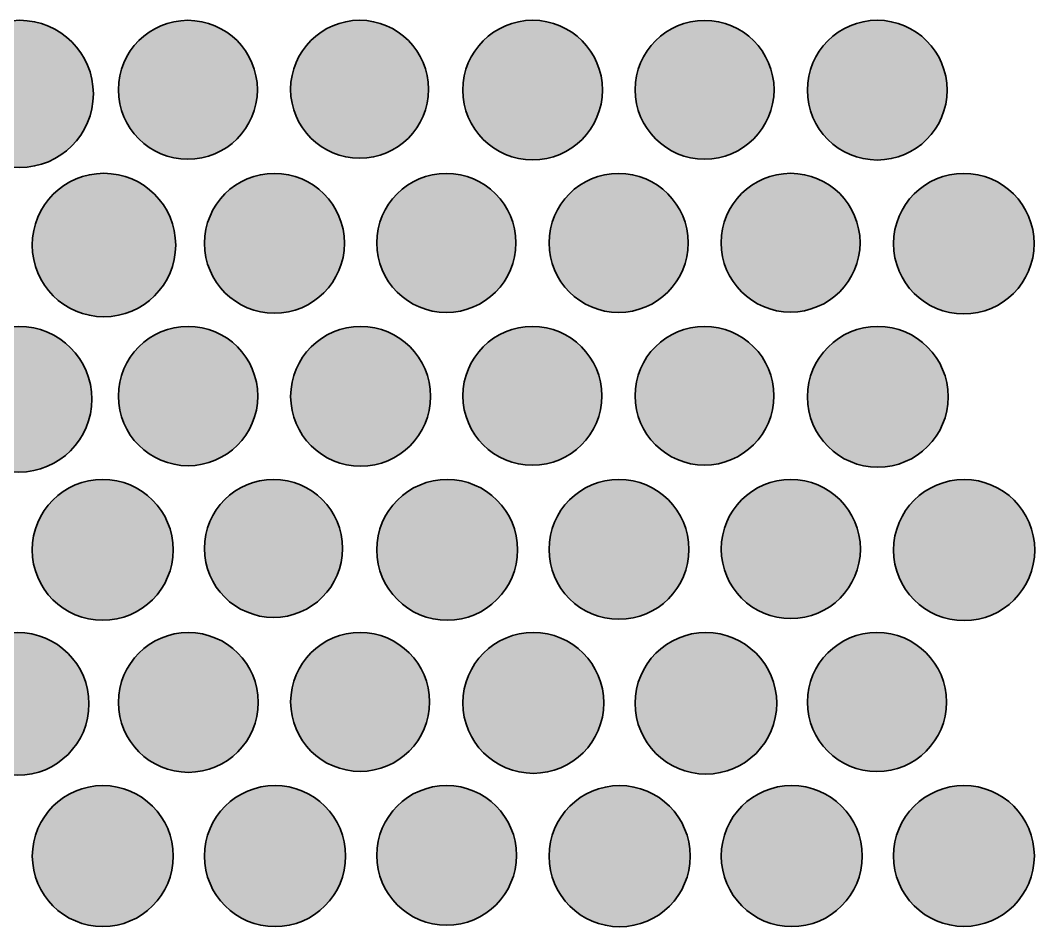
# Model space of a CAD drawing. Header units: inches. Extents: x 4.8 to 30.4, y 5.4 to 29.6.
# Drawn here: x 26.627 to 30.367, y 5.38 to 8.722 of the extents above; entities that cross this region are included whole.
import ezdxf

# ---------------------------------------------------------------- set-up
doc = ezdxf.new("R2010")
doc.units = ezdxf.units.IN
doc.header["$MEASUREMENT"] = 0
doc.layers.add('Layer 1', color=7, linetype='Continuous')

msp = doc.modelspace()

# ---------------------------------------------------------------- hatches: boundary and pattern name
at = {"layer": 'Layer 1'}
h = msp.add_hatch(color=7, dxfattribs=at)
h.dxf.hatch_style = 2
edge = h.paths.add_edge_path()
edge.add_spline(control_points=[(26.625, 8.7224), (26.7749, 8.7224), (26.8964, 8.6009), (26.8964, 8.451), (26.8964, 8.3011), (26.7749, 8.1796), (26.625, 8.1796), (26.4751, 8.1796), (26.3535, 8.3011), (26.3535, 8.451), (26.3535, 8.6009), (26.4751, 8.7224), (26.625, 8.7224)], knot_values=[0, 0, 0, 0, 1, 1, 1, 2, 2, 2, 3, 3, 3, 4, 4, 4, 4], degree=3, periodic=1)
h = msp.add_hatch(color=7, dxfattribs=at)
h.dxf.hatch_style = 2
edge = h.paths.add_edge_path()
edge.add_spline(control_points=[(27.2448, 8.7223), (27.3862, 8.7223), (27.501, 8.6076), (27.501, 8.4662), (27.501, 8.3247), (27.3862, 8.2101), (27.2448, 8.2101), (27.1033, 8.2101), (26.9887, 8.3247), (26.9887, 8.4662), (26.9887, 8.6076), (27.1033, 8.7223), (27.2448, 8.7223)], knot_values=[0, 0, 0, 0, 1, 1, 1, 2, 2, 2, 3, 3, 3, 4, 4, 4, 4], degree=3, periodic=1)
h = msp.add_hatch(color=7, dxfattribs=at)
h.dxf.hatch_style = 2
edge = h.paths.add_edge_path()
edge.add_spline(control_points=[(27.8781, 8.7224), (28.0185, 8.7224), (28.1325, 8.6085), (28.1325, 8.4679), (28.1325, 8.3274), (28.0185, 8.2135), (27.8781, 8.2135), (27.7375, 8.2135), (27.6236, 8.3274), (27.6236, 8.4679), (27.6236, 8.6085), (27.7375, 8.7224), (27.8781, 8.7224)], knot_values=[0, 0, 0, 0, 1, 1, 1, 2, 2, 2, 3, 3, 3, 4, 4, 4, 4], degree=3, periodic=1)
h = msp.add_hatch(color=7, dxfattribs=at)
h.dxf.hatch_style = 2
edge = h.paths.add_edge_path()
edge.add_spline(control_points=[(28.5159, 8.7224), (28.658, 8.7224), (28.7732, 8.6072), (28.7732, 8.4652), (28.7732, 8.323), (28.658, 8.2078), (28.5159, 8.2078), (28.3737, 8.2078), (28.2585, 8.323), (28.2585, 8.4652), (28.2585, 8.6072), (28.3737, 8.7224), (28.5159, 8.7224)], knot_values=[0, 0, 0, 0, 1, 1, 1, 2, 2, 2, 3, 3, 3, 4, 4, 4, 4], degree=3, periodic=1)
h = msp.add_hatch(color=7, dxfattribs=at)
h.dxf.hatch_style = 2
edge = h.paths.add_edge_path()
edge.add_spline(control_points=[(29.1498, 8.7222), (29.2912, 8.7222), (29.4058, 8.6076), (29.4058, 8.4662), (29.4058, 8.3248), (29.2912, 8.2102), (29.1498, 8.2102), (29.0085, 8.2102), (28.8938, 8.3248), (28.8938, 8.4662), (28.8938, 8.6076), (29.0085, 8.7222), (29.1498, 8.7222)], knot_values=[0, 0, 0, 0, 1, 1, 1, 2, 2, 2, 3, 3, 3, 4, 4, 4, 4], degree=3, periodic=1)
h = msp.add_hatch(color=7, dxfattribs=at)
h.dxf.hatch_style = 2
edge = h.paths.add_edge_path()
edge.add_spline(control_points=[(29.7862, 8.7224), (29.9285, 8.7224), (30.0439, 8.607), (30.0439, 8.4647), (30.0439, 8.3225), (29.9285, 8.2071), (29.7862, 8.2071), (29.6439, 8.2071), (29.5286, 8.3225), (29.5286, 8.4647), (29.5286, 8.607), (29.6439, 8.7224), (29.7862, 8.7224)], knot_values=[0, 0, 0, 0, 1, 1, 1, 2, 2, 2, 3, 3, 3, 4, 4, 4, 4], degree=3, periodic=1)
h = msp.add_hatch(color=7, dxfattribs=at)
h.dxf.hatch_style = 2
edge = h.paths.add_edge_path()
edge.add_spline(control_points=[(26.9354, 8.158), (27.0814, 8.158), (27.1998, 8.0396), (27.1998, 7.8936), (27.1998, 7.7476), (27.0814, 7.6292), (26.9354, 7.6292), (26.7894, 7.6292), (26.671, 7.7476), (26.671, 7.8936), (26.671, 8.0396), (26.7894, 8.158), (26.9354, 8.158)], knot_values=[0, 0, 0, 0, 1, 1, 1, 2, 2, 2, 3, 3, 3, 4, 4, 4, 4], degree=3, periodic=1)
h = msp.add_hatch(color=7, dxfattribs=at)
h.dxf.hatch_style = 2
edge = h.paths.add_edge_path()
edge.add_spline(control_points=[(27.5641, 8.1579), (27.7066, 8.1579), (27.822, 8.0424), (27.822, 7.8999), (27.822, 7.7575), (27.7066, 7.642), (27.5641, 7.642), (27.4216, 7.642), (27.3061, 7.7575), (27.3061, 7.8999), (27.3061, 8.0424), (27.4216, 8.1579), (27.5641, 8.1579)], knot_values=[0, 0, 0, 0, 1, 1, 1, 2, 2, 2, 3, 3, 3, 4, 4, 4, 4], degree=3, periodic=1)
h = msp.add_hatch(color=7, dxfattribs=at)
h.dxf.hatch_style = 2
edge = h.paths.add_edge_path()
edge.add_spline(control_points=[(28.1977, 8.1578), (28.3393, 8.1578), (28.4541, 8.043), (28.4541, 7.9014), (28.4541, 7.7597), (28.3393, 7.6449), (28.1977, 7.6449), (28.056, 7.6449), (27.9412, 7.7597), (27.9412, 7.9014), (27.9412, 8.043), (28.056, 8.1578), (28.1977, 8.1578)], knot_values=[0, 0, 0, 0, 1, 1, 1, 2, 2, 2, 3, 3, 3, 4, 4, 4, 4], degree=3, periodic=1)
h = msp.add_hatch(color=7, dxfattribs=at)
h.dxf.hatch_style = 2
edge = h.paths.add_edge_path()
edge.add_spline(control_points=[(28.8327, 8.1578), (28.9744, 8.1578), (29.0891, 8.0431), (29.0891, 7.9014), (29.0891, 7.7597), (28.9744, 7.6449), (28.8327, 7.6449), (28.691, 7.6449), (28.5762, 7.7597), (28.5762, 7.9014), (28.5762, 8.0431), (28.691, 8.1578), (28.8327, 8.1578)], knot_values=[0, 0, 0, 0, 1, 1, 1, 2, 2, 2, 3, 3, 3, 4, 4, 4, 4], degree=3, periodic=1)
h = msp.add_hatch(color=7, dxfattribs=at)
h.dxf.hatch_style = 2
edge = h.paths.add_edge_path()
edge.add_spline(control_points=[(29.4669, 8.158), (29.6083, 8.158), (29.7228, 8.0434), (29.7228, 7.9021), (29.7228, 7.7608), (29.6083, 7.6462), (29.4669, 7.6462), (29.3256, 7.6462), (29.211, 7.7608), (29.211, 7.9021), (29.211, 8.0434), (29.3256, 8.158), (29.4669, 8.158)], knot_values=[0, 0, 0, 0, 1, 1, 1, 2, 2, 2, 3, 3, 3, 4, 4, 4, 4], degree=3, periodic=1)
h = msp.add_hatch(color=7, dxfattribs=at)
h.dxf.hatch_style = 2
edge = h.paths.add_edge_path()
edge.add_spline(control_points=[(30.1054, 8.1578), (30.2486, 8.1578), (30.3647, 8.0417), (30.3647, 7.8986), (30.3647, 7.7554), (30.2486, 7.6394), (30.1054, 7.6394), (29.9623, 7.6394), (29.8463, 7.7554), (29.8463, 7.8986), (29.8463, 8.0417), (29.9623, 8.1578), (30.1054, 8.1578)], knot_values=[0, 0, 0, 0, 1, 1, 1, 2, 2, 2, 3, 3, 3, 4, 4, 4, 4], degree=3, periodic=1)
h = msp.add_hatch(color=7, dxfattribs=at)
h.dxf.hatch_style = 2
edge = h.paths.add_edge_path()
edge.add_spline(control_points=[(26.6222, 7.5935), (26.7705, 7.5935), (26.8908, 7.4733), (26.8908, 7.325), (26.8908, 7.1766), (26.7705, 7.0563), (26.6222, 7.0563), (26.4738, 7.0563), (26.3535, 7.1766), (26.3535, 7.325), (26.3535, 7.4733), (26.4738, 7.5935), (26.6222, 7.5935)], knot_values=[0, 0, 0, 0, 1, 1, 1, 2, 2, 2, 3, 3, 3, 4, 4, 4, 4], degree=3, periodic=1)
h = msp.add_hatch(color=7, dxfattribs=at)
h.dxf.hatch_style = 2
edge = h.paths.add_edge_path()
edge.add_spline(control_points=[(27.2455, 7.5935), (27.3875, 7.5935), (27.5025, 7.4785), (27.5025, 7.3366), (27.5025, 7.1947), (27.3875, 7.0796), (27.2455, 7.0796), (27.1036, 7.0796), (26.9885, 7.1947), (26.9885, 7.3366), (26.9885, 7.4785), (27.1036, 7.5935), (27.2455, 7.5935)], knot_values=[0, 0, 0, 0, 1, 1, 1, 2, 2, 2, 3, 3, 3, 4, 4, 4, 4], degree=3, periodic=1)
h = msp.add_hatch(color=7, dxfattribs=at)
h.dxf.hatch_style = 2
edge = h.paths.add_edge_path()
edge.add_spline(control_points=[(27.8816, 7.5933), (28.024, 7.5933), (28.1394, 7.4779), (28.1394, 7.3355), (28.1394, 7.1932), (28.024, 7.0777), (27.8816, 7.0777), (27.7392, 7.0777), (27.6237, 7.1932), (27.6237, 7.3355), (27.6237, 7.4779), (27.7392, 7.5933), (27.8816, 7.5933)], knot_values=[0, 0, 0, 0, 1, 1, 1, 2, 2, 2, 3, 3, 3, 4, 4, 4, 4], degree=3, periodic=1)
h = msp.add_hatch(color=7, dxfattribs=at)
h.dxf.hatch_style = 2
edge = h.paths.add_edge_path()
edge.add_spline(control_points=[(28.5148, 7.5933), (28.6562, 7.5933), (28.7708, 7.4787), (28.7708, 7.3373), (28.7708, 7.1959), (28.6562, 7.0813), (28.5148, 7.0813), (28.3735, 7.0813), (28.2588, 7.1959), (28.2588, 7.3373), (28.2588, 7.4787), (28.3735, 7.5933), (28.5148, 7.5933)], knot_values=[0, 0, 0, 0, 1, 1, 1, 2, 2, 2, 3, 3, 3, 4, 4, 4, 4], degree=3, periodic=1)
h = msp.add_hatch(color=7, dxfattribs=at)
h.dxf.hatch_style = 2
edge = h.paths.add_edge_path()
edge.add_spline(control_points=[(29.1494, 7.5934), (29.2908, 7.5934), (29.4053, 7.4789), (29.4053, 7.3376), (29.4053, 7.1964), (29.2908, 7.0819), (29.1494, 7.0819), (29.0082, 7.0819), (28.8937, 7.1964), (28.8937, 7.3376), (28.8937, 7.4789), (29.0082, 7.5934), (29.1494, 7.5934)], knot_values=[0, 0, 0, 0, 1, 1, 1, 2, 2, 2, 3, 3, 3, 4, 4, 4, 4], degree=3, periodic=1)
h = msp.add_hatch(color=7, dxfattribs=at)
h.dxf.hatch_style = 2
edge = h.paths.add_edge_path()
edge.add_spline(control_points=[(29.7884, 7.5933), (29.9317, 7.5933), (30.0478, 7.4771), (30.0478, 7.3338), (30.0478, 7.1905), (29.9317, 7.0743), (29.7884, 7.0743), (29.645, 7.0743), (29.5288, 7.1905), (29.5288, 7.3338), (29.5288, 7.4771), (29.645, 7.5933), (29.7884, 7.5933)], knot_values=[0, 0, 0, 0, 1, 1, 1, 2, 2, 2, 3, 3, 3, 4, 4, 4, 4], degree=3, periodic=1)
h = msp.add_hatch(color=7, dxfattribs=at)
h.dxf.hatch_style = 2
edge = h.paths.add_edge_path()
edge.add_spline(control_points=[(26.9309, 7.0291), (27.0743, 7.0291), (27.1906, 6.9128), (27.1906, 6.7693), (27.1906, 6.6258), (27.0743, 6.5095), (26.9309, 6.5095), (26.7873, 6.5095), (26.671, 6.6258), (26.671, 6.7693), (26.671, 6.9128), (26.7873, 7.0291), (26.9309, 7.0291)], knot_values=[0, 0, 0, 0, 1, 1, 1, 2, 2, 2, 3, 3, 3, 4, 4, 4, 4], degree=3, periodic=1)
h = msp.add_hatch(color=7, dxfattribs=at)
h.dxf.hatch_style = 2
edge = h.paths.add_edge_path()
edge.add_spline(control_points=[(27.5606, 7.029), (27.701, 7.029), (27.8149, 6.9151), (27.8149, 6.7746), (27.8149, 6.6341), (27.701, 6.5202), (27.5606, 6.5202), (27.4201, 6.5202), (27.3062, 6.6341), (27.3062, 6.7746), (27.3062, 6.9151), (27.4201, 7.029), (27.5606, 7.029)], knot_values=[0, 0, 0, 0, 1, 1, 1, 2, 2, 2, 3, 3, 3, 4, 4, 4, 4], degree=3, periodic=1)
h = msp.add_hatch(color=7, dxfattribs=at)
h.dxf.hatch_style = 2
edge = h.paths.add_edge_path()
edge.add_spline(control_points=[(28.2009, 7.0289), (28.3442, 7.0289), (28.4604, 6.9127), (28.4604, 6.7693), (28.4604, 6.626), (28.3442, 6.5097), (28.2009, 6.5097), (28.0575, 6.5097), (27.9412, 6.626), (27.9412, 6.7693), (27.9412, 6.9127), (28.0575, 7.0289), (28.2009, 7.0289)], knot_values=[0, 0, 0, 0, 1, 1, 1, 2, 2, 2, 3, 3, 3, 4, 4, 4, 4], degree=3, periodic=1)
h = msp.add_hatch(color=7, dxfattribs=at)
h.dxf.hatch_style = 2
edge = h.paths.add_edge_path()
edge.add_spline(control_points=[(28.8341, 7.029), (28.9765, 7.029), (29.092, 6.9135), (29.092, 6.7711), (29.092, 6.6286), (28.9765, 6.5132), (28.8341, 6.5132), (28.6917, 6.5132), (28.5762, 6.6286), (28.5762, 6.7711), (28.5762, 6.9135), (28.6917, 7.029), (28.8341, 7.029)], knot_values=[0, 0, 0, 0, 1, 1, 1, 2, 2, 2, 3, 3, 3, 4, 4, 4, 4], degree=3, periodic=1)
h = msp.add_hatch(color=7, dxfattribs=at)
h.dxf.hatch_style = 2
edge = h.paths.add_edge_path()
edge.add_spline(control_points=[(29.4677, 7.029), (29.6093, 7.029), (29.7241, 6.9142), (29.7241, 6.7725), (29.7241, 6.6308), (29.6093, 6.516), (29.4677, 6.516), (29.326, 6.516), (29.2112, 6.6308), (29.2112, 6.7725), (29.2112, 6.9142), (29.326, 7.029), (29.4677, 7.029)], knot_values=[0, 0, 0, 0, 1, 1, 1, 2, 2, 2, 3, 3, 3, 4, 4, 4, 4], degree=3, periodic=1)
h = msp.add_hatch(color=7, dxfattribs=at)
h.dxf.hatch_style = 2
edge = h.paths.add_edge_path()
edge.add_spline(control_points=[(30.1066, 7.0288), (30.2503, 7.0288), (30.3668, 6.9123), (30.3668, 6.7686), (30.3668, 6.6249), (30.2503, 6.5084), (30.1066, 6.5084), (29.9628, 6.5084), (29.8463, 6.6249), (29.8463, 6.7686), (29.8463, 6.9123), (29.9628, 7.0288), (30.1066, 7.0288)], knot_values=[0, 0, 0, 0, 1, 1, 1, 2, 2, 2, 3, 3, 3, 4, 4, 4, 4], degree=3, periodic=1)
h = msp.add_hatch(color=7, dxfattribs=at)
h.dxf.hatch_style = 2
edge = h.paths.add_edge_path()
edge.add_spline(control_points=[(26.6169, 6.4647), (26.7623, 6.4647), (26.8802, 6.3468), (26.8802, 6.2013), (26.8802, 6.0559), (26.7623, 5.938), (26.6169, 5.938), (26.4714, 5.938), (26.3535, 6.0559), (26.3535, 6.2013), (26.3535, 6.3468), (26.4714, 6.4647), (26.6169, 6.4647)], knot_values=[0, 0, 0, 0, 1, 1, 1, 2, 2, 2, 3, 3, 3, 4, 4, 4, 4], degree=3, periodic=1)
h = msp.add_hatch(color=7, dxfattribs=at)
h.dxf.hatch_style = 2
edge = h.paths.add_edge_path()
edge.add_spline(control_points=[(27.2466, 6.4645), (27.389, 6.4645), (27.5044, 6.349), (27.5044, 6.2066), (27.5044, 6.0642), (27.389, 5.9488), (27.2466, 5.9488), (27.1042, 5.9488), (26.9887, 6.0642), (26.9887, 6.2066), (26.9887, 6.349), (27.1042, 6.4645), (27.2466, 6.4645)], knot_values=[0, 0, 0, 0, 1, 1, 1, 2, 2, 2, 3, 3, 3, 4, 4, 4, 4], degree=3, periodic=1)
h = msp.add_hatch(color=7, dxfattribs=at)
h.dxf.hatch_style = 2
edge = h.paths.add_edge_path()
edge.add_spline(control_points=[(27.8798, 6.4645), (28.0212, 6.4645), (28.136, 6.3499), (28.136, 6.2084), (28.136, 6.067), (28.0212, 5.9523), (27.8798, 5.9523), (27.7383, 5.9523), (27.6237, 6.067), (27.6237, 6.2084), (27.6237, 6.3499), (27.7383, 6.4645), (27.8798, 6.4645)], knot_values=[0, 0, 0, 0, 1, 1, 1, 2, 2, 2, 3, 3, 3, 4, 4, 4, 4], degree=3, periodic=1)
h = msp.add_hatch(color=7, dxfattribs=at)
h.dxf.hatch_style = 2
edge = h.paths.add_edge_path()
edge.add_spline(control_points=[(28.5184, 6.4646), (28.6617, 6.4646), (28.7781, 6.3483), (28.7781, 6.2049), (28.7781, 6.0614), (28.6617, 5.9451), (28.5184, 5.9451), (28.3749, 5.9451), (28.2586, 6.0614), (28.2586, 6.2049), (28.2586, 6.3483), (28.3749, 6.4646), (28.5184, 6.4646)], knot_values=[0, 0, 0, 0, 1, 1, 1, 2, 2, 2, 3, 3, 3, 4, 4, 4, 4], degree=3, periodic=1)
h = msp.add_hatch(color=7, dxfattribs=at)
h.dxf.hatch_style = 2
edge = h.paths.add_edge_path()
edge.add_spline(control_points=[(29.1547, 6.4645), (29.299, 6.4645), (29.4158, 6.3477), (29.4158, 6.2034), (29.4158, 6.0593), (29.299, 5.9424), (29.1547, 5.9424), (29.0105, 5.9424), (28.8937, 6.0593), (28.8937, 6.2034), (28.8937, 6.3477), (29.0105, 6.4645), (29.1547, 6.4645)], knot_values=[0, 0, 0, 0, 1, 1, 1, 2, 2, 2, 3, 3, 3, 4, 4, 4, 4], degree=3, periodic=1)
h = msp.add_hatch(color=7, dxfattribs=at)
h.dxf.hatch_style = 2
edge = h.paths.add_edge_path()
edge.add_spline(control_points=[(29.7852, 6.4645), (29.9268, 6.4645), (30.0416, 6.3497), (30.0416, 6.2081), (30.0416, 6.0664), (29.9268, 5.9515), (29.7852, 5.9515), (29.6435, 5.9515), (29.5287, 6.0664), (29.5287, 6.2081), (29.5287, 6.3497), (29.6435, 6.4645), (29.7852, 6.4645)], knot_values=[0, 0, 0, 0, 1, 1, 1, 2, 2, 2, 3, 3, 3, 4, 4, 4, 4], degree=3, periodic=1)
h = msp.add_hatch(color=7, dxfattribs=at)
h.dxf.hatch_style = 2
edge = h.paths.add_edge_path()
edge.add_spline(control_points=[(26.9312, 5.8999), (27.0747, 5.8999), (27.191, 5.7836), (27.191, 5.6401), (27.191, 5.4966), (27.0747, 5.3802), (26.9312, 5.3802), (26.7877, 5.3802), (26.6713, 5.4966), (26.6713, 5.6401), (26.6713, 5.7836), (26.7877, 5.8999), (26.9312, 5.8999)], knot_values=[0, 0, 0, 0, 1, 1, 1, 2, 2, 2, 3, 3, 3, 4, 4, 4, 4], degree=3, periodic=1)
h = msp.add_hatch(color=7, dxfattribs=at)
h.dxf.hatch_style = 2
edge = h.paths.add_edge_path()
edge.add_spline(control_points=[(27.5662, 5.9002), (27.7099, 5.9002), (27.8264, 5.7838), (27.8264, 5.6401), (27.8264, 5.4964), (27.7099, 5.3799), (27.5662, 5.3799), (27.4225, 5.3799), (27.306, 5.4964), (27.306, 5.6401), (27.306, 5.7838), (27.4225, 5.9002), (27.5662, 5.9002)], knot_values=[0, 0, 0, 0, 1, 1, 1, 2, 2, 2, 3, 3, 3, 4, 4, 4, 4], degree=3, periodic=1)
h = msp.add_hatch(color=7, dxfattribs=at)
h.dxf.hatch_style = 2
edge = h.paths.add_edge_path()
edge.add_spline(control_points=[(28.1987, 5.9001), (28.3409, 5.9001), (28.4563, 5.7848), (28.4563, 5.6425), (28.4563, 5.5003), (28.3409, 5.385), (28.1987, 5.385), (28.0565, 5.385), (27.9412, 5.5003), (27.9412, 5.6425), (27.9412, 5.7848), (28.0565, 5.9001), (28.1987, 5.9001)], knot_values=[0, 0, 0, 0, 1, 1, 1, 2, 2, 2, 3, 3, 3, 4, 4, 4, 4], degree=3, periodic=1)
h = msp.add_hatch(color=7, dxfattribs=at)
h.dxf.hatch_style = 2
edge = h.paths.add_edge_path()
edge.add_spline(control_points=[(28.8366, 5.8999), (28.9802, 5.8999), (29.0967, 5.7834), (29.0967, 5.6397), (29.0967, 5.496), (28.9802, 5.3795), (28.8366, 5.3795), (28.6928, 5.3795), (28.5764, 5.496), (28.5764, 5.6397), (28.5764, 5.7834), (28.6928, 5.8999), (28.8366, 5.8999)], knot_values=[0, 0, 0, 0, 1, 1, 1, 2, 2, 2, 3, 3, 3, 4, 4, 4, 4], degree=3, periodic=1)
h = msp.add_hatch(color=7, dxfattribs=at)
h.dxf.hatch_style = 2
edge = h.paths.add_edge_path()
edge.add_spline(control_points=[(29.4712, 5.9001), (29.6148, 5.9001), (29.7312, 5.7837), (29.7312, 5.6401), (29.7312, 5.4965), (29.6148, 5.3801), (29.4712, 5.3801), (29.3276, 5.3801), (29.2112, 5.4965), (29.2112, 5.6401), (29.2112, 5.7837), (29.3276, 5.9001), (29.4712, 5.9001)], knot_values=[0, 0, 0, 0, 1, 1, 1, 2, 2, 2, 3, 3, 3, 4, 4, 4, 4], degree=3, periodic=1)
h = msp.add_hatch(color=7, dxfattribs=at)
h.dxf.hatch_style = 2
edge = h.paths.add_edge_path()
edge.add_spline(control_points=[(30.1059, 5.9001), (30.2492, 5.9001), (30.3655, 5.7838), (30.3655, 5.6404), (30.3655, 5.4971), (30.2492, 5.3808), (30.1059, 5.3808), (29.9624, 5.3808), (29.8462, 5.4971), (29.8462, 5.6404), (29.8462, 5.7838), (29.9624, 5.9001), (30.1059, 5.9001)], knot_values=[0, 0, 0, 0, 1, 1, 1, 2, 2, 2, 3, 3, 3, 4, 4, 4, 4], degree=3, periodic=1)

# ---------------------------------------------------------------- linework, layer by layer
at = {"layer": 'Layer 1', "color": 7, "lineweight": 35}
for points in [[(26.625, 8.7224), (26.7749, 8.7224), (26.8964, 8.6009), (26.8964, 8.451), (26.8964, 8.3011), (26.7749, 8.1796), (26.625, 8.1796), (26.4751, 8.1796), (26.3535, 8.3011), (26.3535, 8.451), (26.3535, 8.6009), (26.4751, 8.7224), (26.625, 8.7224)], [(27.2448, 8.7223), (27.3862, 8.7223), (27.501, 8.6076), (27.501, 8.4662), (27.501, 8.3247), (27.3862, 8.2101), (27.2448, 8.2101), (27.1033, 8.2101), (26.9887, 8.3247), (26.9887, 8.4662), (26.9887, 8.6076), (27.1033, 8.7223), (27.2448, 8.7223)], [(27.8781, 8.7224), (28.0185, 8.7224), (28.1325, 8.6085), (28.1325, 8.4679), (28.1325, 8.3274), (28.0185, 8.2135), (27.8781, 8.2135), (27.7375, 8.2135), (27.6236, 8.3274), (27.6236, 8.4679), (27.6236, 8.6085), (27.7375, 8.7224), (27.8781, 8.7224)], [(28.5159, 8.7224), (28.658, 8.7224), (28.7732, 8.6072), (28.7732, 8.4652), (28.7732, 8.323), (28.658, 8.2078), (28.5159, 8.2078), (28.3737, 8.2078), (28.2585, 8.323), (28.2585, 8.4652), (28.2585, 8.6072), (28.3737, 8.7224), (28.5159, 8.7224)], [(29.1498, 8.7222), (29.2912, 8.7222), (29.4058, 8.6076), (29.4058, 8.4662), (29.4058, 8.3248), (29.2912, 8.2102), (29.1498, 8.2102), (29.0085, 8.2102), (28.8938, 8.3248), (28.8938, 8.4662), (28.8938, 8.6076), (29.0085, 8.7222), (29.1498, 8.7222)], [(29.7862, 8.7224), (29.9285, 8.7224), (30.0439, 8.607), (30.0439, 8.4647), (30.0439, 8.3225), (29.9285, 8.2071), (29.7862, 8.2071), (29.6439, 8.2071), (29.5286, 8.3225), (29.5286, 8.4647), (29.5286, 8.607), (29.6439, 8.7224), (29.7862, 8.7224)], [(26.9354, 8.158), (27.0814, 8.158), (27.1998, 8.0396), (27.1998, 7.8936), (27.1998, 7.7476), (27.0814, 7.6292), (26.9354, 7.6292), (26.7894, 7.6292), (26.671, 7.7476), (26.671, 7.8936), (26.671, 8.0396), (26.7894, 8.158), (26.9354, 8.158)], [(27.5641, 8.1579), (27.7066, 8.1579), (27.822, 8.0424), (27.822, 7.8999), (27.822, 7.7575), (27.7066, 7.642), (27.5641, 7.642), (27.4216, 7.642), (27.3061, 7.7575), (27.3061, 7.8999), (27.3061, 8.0424), (27.4216, 8.1579), (27.5641, 8.1579)], [(28.1977, 8.1578), (28.3393, 8.1578), (28.4541, 8.043), (28.4541, 7.9014), (28.4541, 7.7597), (28.3393, 7.6449), (28.1977, 7.6449), (28.056, 7.6449), (27.9412, 7.7597), (27.9412, 7.9014), (27.9412, 8.043), (28.056, 8.1578), (28.1977, 8.1578)], [(28.8327, 8.1578), (28.9744, 8.1578), (29.0891, 8.0431), (29.0891, 7.9014), (29.0891, 7.7597), (28.9744, 7.6449), (28.8327, 7.6449), (28.691, 7.6449), (28.5762, 7.7597), (28.5762, 7.9014), (28.5762, 8.0431), (28.691, 8.1578), (28.8327, 8.1578)], [(29.4669, 8.158), (29.6083, 8.158), (29.7228, 8.0434), (29.7228, 7.9021), (29.7228, 7.7608), (29.6083, 7.6462), (29.4669, 7.6462), (29.3256, 7.6462), (29.211, 7.7608), (29.211, 7.9021), (29.211, 8.0434), (29.3256, 8.158), (29.4669, 8.158)], [(30.1054, 8.1578), (30.2486, 8.1578), (30.3647, 8.0417), (30.3647, 7.8986), (30.3647, 7.7554), (30.2486, 7.6394), (30.1054, 7.6394), (29.9623, 7.6394), (29.8463, 7.7554), (29.8463, 7.8986), (29.8463, 8.0417), (29.9623, 8.1578), (30.1054, 8.1578)], [(26.6222, 7.5935), (26.7705, 7.5935), (26.8908, 7.4733), (26.8908, 7.325), (26.8908, 7.1766), (26.7705, 7.0563), (26.6222, 7.0563), (26.4738, 7.0563), (26.3535, 7.1766), (26.3535, 7.325), (26.3535, 7.4733), (26.4738, 7.5935), (26.6222, 7.5935)], [(27.2455, 7.5935), (27.3875, 7.5935), (27.5025, 7.4785), (27.5025, 7.3366), (27.5025, 7.1947), (27.3875, 7.0796), (27.2455, 7.0796), (27.1036, 7.0796), (26.9885, 7.1947), (26.9885, 7.3366), (26.9885, 7.4785), (27.1036, 7.5935), (27.2455, 7.5935)], [(27.8816, 7.5933), (28.024, 7.5933), (28.1394, 7.4779), (28.1394, 7.3355), (28.1394, 7.1932), (28.024, 7.0777), (27.8816, 7.0777), (27.7392, 7.0777), (27.6237, 7.1932), (27.6237, 7.3355), (27.6237, 7.4779), (27.7392, 7.5933), (27.8816, 7.5933)], [(28.5148, 7.5933), (28.6562, 7.5933), (28.7708, 7.4787), (28.7708, 7.3373), (28.7708, 7.1959), (28.6562, 7.0813), (28.5148, 7.0813), (28.3735, 7.0813), (28.2588, 7.1959), (28.2588, 7.3373), (28.2588, 7.4787), (28.3735, 7.5933), (28.5148, 7.5933)], [(29.1494, 7.5934), (29.2908, 7.5934), (29.4053, 7.4789), (29.4053, 7.3376), (29.4053, 7.1964), (29.2908, 7.0819), (29.1494, 7.0819), (29.0082, 7.0819), (28.8937, 7.1964), (28.8937, 7.3376), (28.8937, 7.4789), (29.0082, 7.5934), (29.1494, 7.5934)], [(29.7884, 7.5933), (29.9317, 7.5933), (30.0478, 7.4771), (30.0478, 7.3338), (30.0478, 7.1905), (29.9317, 7.0743), (29.7884, 7.0743), (29.645, 7.0743), (29.5288, 7.1905), (29.5288, 7.3338), (29.5288, 7.4771), (29.645, 7.5933), (29.7884, 7.5933)], [(26.9309, 7.0291), (27.0743, 7.0291), (27.1906, 6.9128), (27.1906, 6.7693), (27.1906, 6.6258), (27.0743, 6.5095), (26.9309, 6.5095), (26.7873, 6.5095), (26.671, 6.6258), (26.671, 6.7693), (26.671, 6.9128), (26.7873, 7.0291), (26.9309, 7.0291)], [(27.5606, 7.029), (27.701, 7.029), (27.8149, 6.9151), (27.8149, 6.7746), (27.8149, 6.6341), (27.701, 6.5202), (27.5606, 6.5202), (27.4201, 6.5202), (27.3062, 6.6341), (27.3062, 6.7746), (27.3062, 6.9151), (27.4201, 7.029), (27.5606, 7.029)], [(28.2009, 7.0289), (28.3442, 7.0289), (28.4604, 6.9127), (28.4604, 6.7693), (28.4604, 6.626), (28.3442, 6.5097), (28.2009, 6.5097), (28.0575, 6.5097), (27.9412, 6.626), (27.9412, 6.7693), (27.9412, 6.9127), (28.0575, 7.0289), (28.2009, 7.0289)], [(28.8341, 7.029), (28.9765, 7.029), (29.092, 6.9135), (29.092, 6.7711), (29.092, 6.6286), (28.9765, 6.5132), (28.8341, 6.5132), (28.6917, 6.5132), (28.5762, 6.6286), (28.5762, 6.7711), (28.5762, 6.9135), (28.6917, 7.029), (28.8341, 7.029)], [(29.4677, 7.029), (29.6093, 7.029), (29.7241, 6.9142), (29.7241, 6.7725), (29.7241, 6.6308), (29.6093, 6.516), (29.4677, 6.516), (29.326, 6.516), (29.2112, 6.6308), (29.2112, 6.7725), (29.2112, 6.9142), (29.326, 7.029), (29.4677, 7.029)], [(30.1066, 7.0288), (30.2503, 7.0288), (30.3668, 6.9123), (30.3668, 6.7686), (30.3668, 6.6249), (30.2503, 6.5084), (30.1066, 6.5084), (29.9628, 6.5084), (29.8463, 6.6249), (29.8463, 6.7686), (29.8463, 6.9123), (29.9628, 7.0288), (30.1066, 7.0288)], [(26.6169, 6.4647), (26.7623, 6.4647), (26.8802, 6.3468), (26.8802, 6.2013), (26.8802, 6.0559), (26.7623, 5.938), (26.6169, 5.938), (26.4714, 5.938), (26.3535, 6.0559), (26.3535, 6.2013), (26.3535, 6.3468), (26.4714, 6.4647), (26.6169, 6.4647)], [(27.2466, 6.4645), (27.389, 6.4645), (27.5044, 6.349), (27.5044, 6.2066), (27.5044, 6.0642), (27.389, 5.9488), (27.2466, 5.9488), (27.1042, 5.9488), (26.9887, 6.0642), (26.9887, 6.2066), (26.9887, 6.349), (27.1042, 6.4645), (27.2466, 6.4645)], [(27.8798, 6.4645), (28.0212, 6.4645), (28.136, 6.3499), (28.136, 6.2084), (28.136, 6.067), (28.0212, 5.9523), (27.8798, 5.9523), (27.7383, 5.9523), (27.6237, 6.067), (27.6237, 6.2084), (27.6237, 6.3499), (27.7383, 6.4645), (27.8798, 6.4645)], [(28.5184, 6.4646), (28.6617, 6.4646), (28.7781, 6.3483), (28.7781, 6.2049), (28.7781, 6.0614), (28.6617, 5.9451), (28.5184, 5.9451), (28.3749, 5.9451), (28.2586, 6.0614), (28.2586, 6.2049), (28.2586, 6.3483), (28.3749, 6.4646), (28.5184, 6.4646)], [(29.1547, 6.4645), (29.299, 6.4645), (29.4158, 6.3477), (29.4158, 6.2034), (29.4158, 6.0593), (29.299, 5.9424), (29.1547, 5.9424), (29.0105, 5.9424), (28.8937, 6.0593), (28.8937, 6.2034), (28.8937, 6.3477), (29.0105, 6.4645), (29.1547, 6.4645)], [(29.7852, 6.4645), (29.9268, 6.4645), (30.0416, 6.3497), (30.0416, 6.2081), (30.0416, 6.0664), (29.9268, 5.9515), (29.7852, 5.9515), (29.6435, 5.9515), (29.5287, 6.0664), (29.5287, 6.2081), (29.5287, 6.3497), (29.6435, 6.4645), (29.7852, 6.4645)], [(26.9312, 5.8999), (27.0747, 5.8999), (27.191, 5.7836), (27.191, 5.6401), (27.191, 5.4966), (27.0747, 5.3802), (26.9312, 5.3802), (26.7877, 5.3802), (26.6713, 5.4966), (26.6713, 5.6401), (26.6713, 5.7836), (26.7877, 5.8999), (26.9312, 5.8999)], [(27.5662, 5.9002), (27.7099, 5.9002), (27.8264, 5.7838), (27.8264, 5.6401), (27.8264, 5.4964), (27.7099, 5.3799), (27.5662, 5.3799), (27.4225, 5.3799), (27.306, 5.4964), (27.306, 5.6401), (27.306, 5.7838), (27.4225, 5.9002), (27.5662, 5.9002)], [(28.1987, 5.9001), (28.3409, 5.9001), (28.4563, 5.7848), (28.4563, 5.6425), (28.4563, 5.5003), (28.3409, 5.385), (28.1987, 5.385), (28.0565, 5.385), (27.9412, 5.5003), (27.9412, 5.6425), (27.9412, 5.7848), (28.0565, 5.9001), (28.1987, 5.9001)], [(28.8366, 5.8999), (28.9802, 5.8999), (29.0967, 5.7834), (29.0967, 5.6397), (29.0967, 5.496), (28.9802, 5.3795), (28.8366, 5.3795), (28.6928, 5.3795), (28.5764, 5.496), (28.5764, 5.6397), (28.5764, 5.7834), (28.6928, 5.8999), (28.8366, 5.8999)], [(29.4712, 5.9001), (29.6148, 5.9001), (29.7312, 5.7837), (29.7312, 5.6401), (29.7312, 5.4965), (29.6148, 5.3801), (29.4712, 5.3801), (29.3276, 5.3801), (29.2112, 5.4965), (29.2112, 5.6401), (29.2112, 5.7837), (29.3276, 5.9001), (29.4712, 5.9001)], [(30.1059, 5.9001), (30.2492, 5.9001), (30.3655, 5.7838), (30.3655, 5.6404), (30.3655, 5.4971), (30.2492, 5.3808), (30.1059, 5.3808), (29.9624, 5.3808), (29.8462, 5.4971), (29.8462, 5.6404), (29.8462, 5.7838), (29.9624, 5.9001), (30.1059, 5.9001)]]:
    msp.add_open_spline(points, degree=3, knots=[0, 0, 0, 0, 1, 1, 1, 2, 2, 2, 3, 3, 3, 4, 4, 4, 4], dxfattribs=at)

doc.saveas('drawing.dxf')
